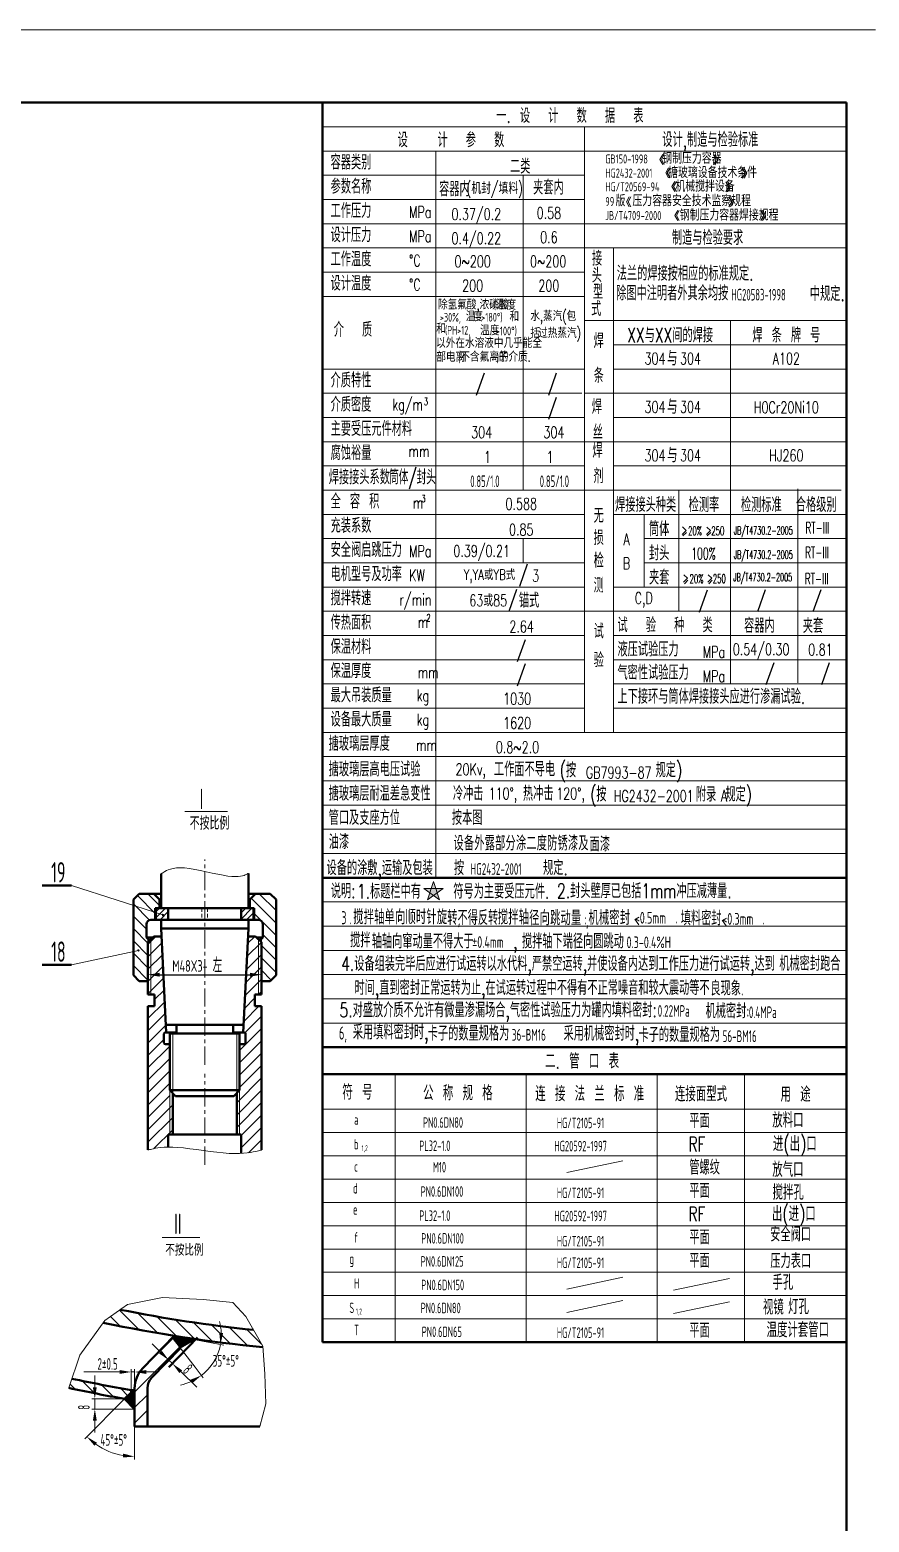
# Model space of a CAD drawing. Extents: x 2514 to 4956, y -860 to 401.
# Drawn here: x 2817 to 3106, y -111 to 401 of the extents above; entities that cross this region are included whole.
import ezdxf
from ezdxf.enums import TextEntityAlignment as Align

# ---------------------------------------------------------------- set-up
doc = ezdxf.new("R2010")
doc.units = 0
doc.header["$LTSCALE"] = 5
doc.header["$MEASUREMENT"] = 0
doc.linetypes.add('CENTER', pattern=[2, 1.25, -0.25, 0.25, -0.25])
doc.linetypes.add('HIDDEN', pattern=[0.375, 0.25, -0.125])
doc.layers.get('0').update_dxf_attribs({"linetype": 'CONTINUOUS', "lineweight": 18})
doc.layers.get('DEFPOINTS').update_dxf_attribs({"linetype": 'CONTINUOUS', "lineweight": 18})
for name, color, linetype, lineweight in [('1', 1, 'CONTINUOUS', 40), ('2', 7, 'CENTER', 18), ('3', 5, 'HIDDEN', 18), ('5', 7, 'CONTINUOUS', 18), ('8', 7, 'CONTINUOUS', 18)]:
    doc.layers.add(name, color=color, linetype=linetype, lineweight=lineweight)
doc.styles.add('HZ', font='txt', dxfattribs={"width": 0.5, "bigfont": 'hztxt'})
doc.styles.get("Standard").update_dxf_attribs({"font": 'isocp.shx', "width": 0.707, "bigfont": 'hztxt.shx'})
doc.dimstyles.get("Standard").update_dxf_attribs({"dimtxt": 4, "dimasz": 4, "dimexe": 0.3, "dimexo": 0.0625, "dimgap": 0.1, "dimtad": 1, "dimdec": 4, "dimzin": 0, "dimdsep": 46, "dimtxsty": 'Standard', "dimcen": 0.09, "dimadec": 0, "dimazin": 0, "dimtfac": 1, "dimtdec": 4, "dimtmove": 0, "dimatfit": 3, "dimfxl": 1, "dimtolj": 1, "dimtzin": 0, "dimarcsym": 0})
pattern_1 = [(45, (2627.7228, -573.2534), (-0.26516504, 0.26516504), []), (135, (2627.7228, -573.2534), (-0.26516504, -0.26516504), [])]

# ---------------------------------------------------------------- blocks, each defined once
blk = doc.blocks.new('*D26')
for p, q in [((-329.755837, 66.472561), (-329.521179, 66.618863)), ((-329.521179, 66.618863), (-329.208917, 66.813549)), ((-329.208917, 66.813549), (-328.807072, 67.058259)), ((-328.807072, 67.058259), (-328.300086, 67.333552)), ((-328.300086, 67.333552), (-327.671508, 67.614718)), ((-327.671508, 67.614718), (-326.904887, 67.877043)), ((-326.904887, 67.877043), (-325.983771, 68.095817)), ((-325.983771, 68.095817), (-324.891711, 68.246328)), ((-324.891711, 68.246328), (-323.612254, 68.303864)), ((-323.612254, 68.303864), (-322.128949, 68.243712)), ((-322.128949, 68.243712), (-320.437634, 68.050785)), ((-320.437634, 68.050785), (-318.583297, 67.748478)), ((-318.583297, 67.748478), (-316.623215, 67.369811)), ((-316.623215, 67.369811), (-314.614665, 66.947803)), ((-314.614665, 66.947803), (-312.614923, 66.515473)), ((-330.154941, 66.223732), (-330.153093, 66.224884)), ((-330.153093, 66.224884), (-330.140159, 66.232948)), ((-330.140159, 66.232948), (-330.105053, 66.254836)), ((-330.105053, 66.254836), (-330.036688, 66.297459)), ((-330.036688, 66.297459), (-329.923978, 66.36773)), ((-329.923978, 66.36773), (-329.755837, 66.472561)), ((-312.614923, 66.515473), (-310.681268, 66.105841)), ((-310.681268, 66.105841), (-308.870975, 65.751925)), ((-308.870975, 65.751925), (-307.241322, 65.486745)), ((-307.241322, 65.486745), (-305.836563, 65.334558)), ((-305.836563, 65.334558), (-304.648865, 65.284575)), ((-304.648865, 65.284575), (-303.657372, 65.317245)), ((-303.657372, 65.317245), (-302.841228, 65.413017)), ((-302.841228, 65.413017), (-302.179579, 65.552342)), ((-302.179579, 65.552342), (-301.651569, 65.715667)), ((-301.651569, 65.715667), (-301.236342, 65.883442)), ((-301.236342, 65.883442), (-300.913042, 66.036116)), ((-300.913042, 66.036116), (-300.662809, 66.158119)), ((-300.662809, 66.158119), (-300.474765, 66.249801)), ((-300.474765, 66.249801), (-300.340024, 66.315495)), ((-300.340024, 66.315495), (-300.249703, 66.359532)), ((-300.249703, 66.359532), (-300.194919, 66.386242)), ((-300.194919, 66.386242), (-300.154941, 66.405734)), ((-300.166786, 66.399959), (-300.156421, 66.405012))]:
    blk.add_line(p, q)
blk = doc.blocks.new('*D25')
for p, q in [((-334.654941, -28.580066), (-334.652384, -28.579459)), ((-334.652384, -28.579459), (-334.634489, -28.575209)), ((-334.634489, -28.575209), (-334.585915, -28.563673)), ((-334.585915, -28.563673), (-334.491323, -28.541208)), ((-334.491323, -28.541208), (-334.335376, -28.504171)), ((-334.335376, -28.504171), (-334.102732, -28.44892)), ((-334.102732, -28.44892), (-333.778054, -28.371811)), ((-333.778054, -28.371811), (-333.346002, -28.269201)), ((-333.346002, -28.269201), (-332.791641, -28.140591)), ((-332.791641, -28.140591), (-332.101652, -27.998056)), ((-332.101652, -27.998056), (-331.263119, -27.856816)), ((-331.263119, -27.856816), (-330.263127, -27.73209)), ((-330.263127, -27.73209), (-329.08876, -27.639096)), ((-329.08876, -27.639096), (-327.727103, -27.593055)), ((-327.727103, -27.593055), (-326.165241, -27.609184)), ((-326.165241, -27.609184), (-324.390258, -27.702703)), ((-324.390258, -27.702703), (-322.400493, -27.882329)), ((-322.400493, -27.882329), (-320.239301, -28.130764)), ((-320.239301, -28.130764), (-317.961291, -28.424209)), ((-317.961291, -28.424209), (-315.621072, -28.738865)), ((-315.621072, -28.738865), (-313.273252, -29.050931)), ((-313.273252, -29.050931), (-310.972442, -29.336609)), ((-310.972442, -29.336609), (-308.77325, -29.572098)), ((-308.77325, -29.572098), (-306.730286, -29.7336)), ((-306.730286, -29.7336), (-304.887536, -29.804033)), ((-304.887536, -29.804033), (-303.246508, -29.793193)), ((-303.246508, -29.793193), (-301.798085, -29.717592)), ((-301.798085, -29.717592), (-300.533152, -29.593745)), ((-300.533152, -29.593745), (-299.442593, -29.438166)), ((-299.442593, -29.438166), (-298.517294, -29.267367)), ((-298.517294, -29.267367), (-297.748139, -29.097862)), ((-297.748139, -29.097862), (-297.126011, -28.946166)), ((-297.126011, -28.946166), (-296.640443, -28.825325)), ((-296.640443, -28.825325), (-296.275549, -28.734515)), ((-296.275549, -28.734515), (-296.014089, -28.669446)), ((-296.014089, -28.669446), (-295.838825, -28.625829)), ((-295.838825, -28.625829), (-295.732517, -28.599372)), ((-295.732517, -28.599372), (-295.654941, -28.580066)), ((-295.677926, -28.585787), (-295.657814, -28.580781))]:
    blk.add_line(p, q)
blk = doc.blocks.new('*D28')
at = {"layer": '5'}
for p, q in [((-290.654941, 49.350218), (-299.186047, 57.881324)), ((-290.654941, 53.592859), (-296.474513, 59.412431)), ((-290.654941, 45.107577), (-298.154941, 52.607577)), ((-290.654941, 36.622296), (-295.654941, 41.622296)), ((-290.654941, 40.864937), (-295.154941, 45.364937)), ((-290.654941, 32.379655), (-295.654941, 37.379655)), ((-292.292649, 29.774723), (-295.654941, 33.137015))]:
    blk.add_line(p, q, dxfattribs=at)
blk = doc.blocks.new('*D27')
at = {"layer": '5'}
for p, q in [((-332.154941, 52.666452), (-338.27793, 58.789441)), ((-330.654941, 55.409093), (-334.658279, 59.412431)), ((-334.081601, 50.350471), (-339.654941, 55.923811)), ((-335.154941, 47.181171), (-339.654941, 51.681171)), ((-334.654941, 42.43853), (-339.654941, 47.43853)), ((-334.654941, 38.195889), (-339.654941, 43.195889)), ((-334.654941, 33.953248), (-339.654941, 38.953248)), ((-334.654941, 29.710608), (-339.654941, 34.710608))]:
    blk.add_line(p, q, dxfattribs=at)
blk = doc.blocks.new('*D84')
at = {"color": 0, "lineweight": -2, "transparency": 16777216}
for p, q in [((2857.89, 78.67), (2857.89, 75.74)), ((2896.89, 79.48), (2896.89, 75.74)), ((2861.89, 76.74), (2892.89, 76.74))]:
    blk.add_line(p, q, dxfattribs=at)
at = {"color": 0, "transparency": 16777216}
for points in [[(2861.89, 77.41), (2861.89, 76.07), (2857.89, 76.74)], [(2892.89, 77.41), (2892.89, 76.07), (2896.89, 76.74)]]:
    blk.add_solid(points, dxfattribs=at)
at = {"layer": 'DEFPOINTS', "color": 0, "transparency": 16777216}
for p in [(2857.89, 78.67), (2896.89, 79.48), (2896.89, 76.74)]:
    blk.add_point(p, dxfattribs=at)
at = {"color": 0, "transparency": 16777216, "insert": (2872.33, 79.74), "char_height": 4, "attachment_point": 5}
blk.add_mtext('\\A1;M48X3-', dxfattribs=at)
blk = doc.blocks.new('*D29')
at = {"layer": '5'}
for p, q in [((-331.904941, 51.121913), (-328.614423, 54.412431)), ((-331.904941, 53.243233), (-330.735743, 54.412431)), ((-330.493102, 50.412431), (-327.654941, 53.250593)), ((-328.371782, 50.412431), (-327.654941, 51.129272))]:
    blk.add_line(p, q, dxfattribs=at)
blk = doc.blocks.new('*D30')
at = {"layer": '5'}
for p, q in [((-302.654941, 50.673428), (-298.915938, 54.412431)), ((-302.654941, 52.794748), (-301.037258, 54.412431)), ((-300.794618, 50.412431), (-298.404941, 52.802108)), ((-298.673297, 50.412431), (-298.404941, 50.680787))]:
    blk.add_line(p, q, dxfattribs=at)

msp = doc.modelspace()

# ---------------------------------------------------------------- hatches: boundary and pattern name
at = {"linetype": 'Continuous'}
h = msp.add_hatch(color=256, dxfattribs=at)
h.paths.add_polyline_path([(2956.80482, 106.35416), (2955.23322, 106.35416), (2954.74757, 104.85948), (2956.01902, 103.93572), (2957.29047, 104.85948)])
h.paths.add_polyline_path([(2955.23322, 106.35416), (2952.69032, 106.35416), (2954.74757, 104.85948)])
h.paths.add_polyline_path([(2956.01902, 108.7726), (2955.23322, 106.35416), (2956.80482, 106.35416)])
h.paths.add_polyline_path([(2959.34771, 106.35416), (2956.80482, 106.35416), (2957.29047, 104.85948)])
h.paths.add_polyline_path([(2954.74757, 104.85948), (2953.96177, 102.44104), (2956.01902, 103.93572)])
h.paths.add_polyline_path([(2957.29047, 104.85948), (2956.01902, 103.93572), (2958.07626, 102.44104)])
h = msp.add_hatch()
h.set_pattern_fill('ANSI31', color=0, scale=30, angle=90, style=0)
h.set_pattern_definition([(135, (2625.6037, -579.6006), (-2.65165, -2.65165), [])])
h.paths.add_polyline_path([(2848.35338, -38.27102), (2843.06515, -41.9439), (2842.49419, -42.74196, 0.027457696), (2897.33905, -51.13761), (2897.31495, -50.80075), (2894.15418, -45.23185, -0.023175813)])
h.paths.add_polyline_path([(2849.87468, -68.896), (2852.11672, -66.65396), (2852.11672, -65.90656, -0.009321612), (2831.78304, -61.96121), (2830.7026, -65.13887, 0.00873977)])
h = msp.add_hatch()
h.set_pattern_fill('ANSI31', color=0, scale=30, style=0)
h.set_pattern_definition([(45, (2627.7228, -573.2534), (-2.65165, 2.65165), [])])
h.paths.add_polyline_path([(2869.03039, -51.44715), (2866.25851, -47.83868), (2856.10875, -58.36702, 0.194159023), (2853.30807, -65.30747), (2853.30807, -78.35271), (2857.75251, -78.35271), (2857.75251, -65.16333, -0.194159023), (2859.15285, -61.69311)])
h = msp.add_hatch()
h.set_pattern_fill('ANSI37', color=0, scale=3, style=0)
h.set_pattern_definition(pattern_1)
h.paths.add_polyline_path([(2874.07259, -48.58482), (2866.84424, -47.23111), (2866.25851, -47.83868), (2869.03039, -51.44715)])
h = msp.add_hatch()
h.set_pattern_fill('ANSI37', color=0, scale=3, style=0)
h.set_pattern_definition(pattern_1)
h.paths.add_polyline_path([(2849.87468, -68.896), (2853.30807, -72.38991), (2853.30807, -65.90656), (2852.11672, -65.90656), (2852.11672, -66.65396)])

# ---------------------------------------------------------------- linework, layer by layer
for p, q in [((2513.86235, 401.15183), (3107.86235, 401.15183)), ((2917.86235, 376.15183), (3097.86235, 376.15183)), ((3097.86235, 367.83583), (2917.86235, 367.83583)), ((3007.86235, 367.83583), (3007.86235, 159.93583)), ((3097.86235, 359.51983), (2917.86235, 359.51983)), ((2956.76668, 359.51983), (2956.76668, 110.03983)), ((3034.74747, 358.32436), (3033.75998, 356.61398)), ((3034.74747, 354.90361), (3033.75998, 356.61398)), ((3035.28803, 358.32436), (3034.30055, 356.61398)), ((3035.28803, 354.90361), (3034.30055, 356.61398)), ((3036.76542, 353.75337), (3035.77794, 352.043)), ((3037.30598, 353.75337), (3036.3185, 352.043)), ((3052.12885, 358.24427), (3053.11633, 356.53389)), ((3052.12885, 354.82352), (3053.11633, 356.53389)), ((3052.66941, 358.24427), (3053.65689, 356.53389)), ((3052.66941, 354.82352), (3053.65689, 356.53389)), ((3062.08408, 353.67328), (3063.07157, 351.96291)), ((3062.62464, 353.67328), (3063.61213, 351.96291)), ((3007.86235, 351.20383), (2917.86235, 351.20383)), ((2986.83452, 351.20383), (2986.83452, 243.09583)), ((3036.76542, 350.33262), (3035.77794, 352.043)), ((3037.30598, 350.33262), (3036.3185, 352.043)), ((3038.87552, 349.06423), (3037.88803, 347.35386)), ((3039.41608, 349.06423), (3038.42859, 347.35386)), ((3056.42519, 348.98415), (3057.41268, 347.27377)), ((3056.96575, 348.98415), (3057.95324, 347.27377)), ((3062.08408, 350.25254), (3063.07157, 351.96291)), ((3062.62464, 350.25254), (3063.61213, 351.96291)), ((3023.25747, 343.82271), (3022.26999, 342.11234)), ((3023.79803, 343.82271), (3022.81055, 342.11234)), ((3038.87552, 345.64349), (3037.88803, 347.35386)), ((3039.41608, 345.64349), (3038.42859, 347.35386)), ((3056.42519, 345.5634), (3057.41268, 347.27377)), ((3056.96575, 345.5634), (3057.95324, 347.27377)), ((3057.45513, 343.82271), (3058.44262, 342.11234)), ((3057.99569, 343.82271), (3058.98318, 342.11234)), ((3007.86235, 342.88783), (2917.86235, 342.88783)), ((3023.25747, 340.40197), (3022.26999, 342.11234)), ((3023.79803, 340.40197), (3022.81055, 342.11234)), ((3039.88483, 339.10629), (3038.89734, 337.39592)), ((3040.42539, 339.10629), (3039.43791, 337.39592)), ((3057.45513, 340.40197), (3058.44262, 342.11234)), ((3057.99569, 340.40197), (3058.98318, 342.11234)), ((3068.49163, 339.10629), (3069.47912, 337.39592)), ((3069.03219, 339.10629), (3070.01968, 337.39592)), ((3097.86235, 334.57183), (2917.86235, 334.57183)), ((3039.88483, 335.68554), (3038.89734, 337.39592)), ((3040.42539, 335.68554), (3039.43791, 337.39592)), ((3068.49163, 335.68554), (3069.47912, 337.39592)), ((3069.03219, 335.68554), (3070.01968, 337.39592)), ((3097.86235, 326.25583), (2917.86235, 326.25583)), ((3017.86235, 326.25583), (3017.86235, 159.93583)), ((3007.86235, 317.93983), (2917.86235, 317.93983)), ((3007.86235, 309.62383), (2917.86235, 309.62383)), ((3097.86235, 301.30783), (3007.86235, 301.30783)), ((3058.04635, 301.26694), (3058.04635, 176.56783)), ((3097.86235, 292.99183), (3017.86235, 292.99183)), ((3007.86235, 284.67583), (2917.86235, 284.67583)), ((3097.86235, 284.67583), (3017.86235, 284.67583)), ((3006.96235, 276.35983), (2917.86235, 276.35983)), ((3097.86235, 276.35983), (3007.86235, 276.35983)), ((3007.86235, 268.04383), (2917.86235, 268.04383)), ((3097.86235, 268.04383), (3017.86235, 268.04383)), ((3006.96235, 259.72783), (2917.86235, 259.72783)), ((3097.86235, 259.72783), (3006.96235, 259.72783)), ((3007.86235, 251.41183), (2917.86235, 251.41183)), ((3097.86235, 251.41183), (3017.86235, 251.41183)), ((3006.96235, 243.09583), (2917.86235, 243.09583)), ((3096.06235, 243.09583), (3006.96235, 243.09583)), ((3040.22635, 243.09583), (3040.22635, 201.51583)), ((3081.17522, 243.51416), (3081.17522, 176.98616)), ((3007.86235, 234.77983), (2917.86235, 234.77983)), ((3097.86235, 234.77983), (3017.86235, 234.77983)), ((3028.34635, 234.77983), (3028.34635, 209.83183)), ((3007.86235, 226.46383), (2917.86235, 226.46383)), ((2986.83452, 226.46383), (2986.83452, 218.14783)), ((3096.06235, 226.46383), (3028.34635, 226.46383)), ((3097.86235, 226.46383), (3028.34635, 226.46383)), ((3042.77021, 229.27757), (3041.3869, 227.89475)), ((3041.48573, 230.46287), (3042.77021, 229.27757)), ((3042.86904, 228.58616), (3041.68333, 227.40088)), ((3051.13085, 229.26178), (3049.74754, 227.87895)), ((3049.84636, 230.44707), (3051.13085, 229.26178)), ((3051.22967, 228.57036), (3050.04397, 227.38508)), ((3007.86235, 218.14783), (2917.86235, 218.14783)), ((3096.06235, 218.14783), (3028.34635, 218.14783)), ((3097.86235, 218.14783), (3028.34635, 218.14783)), ((3043.28875, 212.86567), (3041.90544, 211.48284)), ((3042.00426, 214.05096), (3043.28875, 212.86567)), ((3043.38757, 212.17425), (3042.20187, 210.98897)), ((3051.64938, 212.84987), (3050.26607, 211.46705)), ((3050.3649, 214.03517), (3051.64938, 212.84987)), ((3051.74821, 212.15846), (3050.5625, 210.97317)), ((3007.86235, 209.83183), (2917.86235, 209.83183)), ((3097.86235, 209.83183), (3017.86235, 209.83183)), ((3097.86235, 201.51583), (2917.86235, 201.51583)), ((3007.86235, 193.19983), (2917.86235, 193.19983)), ((3096.06235, 193.19983), (3017.86235, 193.19983)), ((3097.86235, 193.19983), (3017.86235, 193.19983)), ((3007.86235, 184.88383), (2917.86235, 184.88383)), ((3096.06235, 184.88383), (3017.86235, 184.88383)), ((3097.86235, 184.88383), (3017.86235, 184.88383)), ((3097.86235, 184.88383), (3017.86235, 184.88383)), ((3007.86235, 176.56783), (2917.86235, 176.56783)), ((3007.86235, 168.25183), (2917.86235, 168.25183)), ((3097.86235, 168.25183), (3017.86235, 168.25183)), ((3097.86235, 159.93583), (2917.86235, 159.93583)), ((3097.86235, 151.61983), (2917.86235, 151.61983)), ((3097.86235, 143.30383), (2917.86235, 143.30383)), ((3097.86235, 134.98783), (2917.86235, 134.98783)), ((3097.86235, 126.67183), (2917.86235, 126.67183)), ((3097.86235, 118.35583), (2917.86235, 118.35583)), ((2956.01902, 108.7726), (2953.96177, 102.44104)), ((2958.07626, 102.44104), (2956.01902, 108.7726)), ((2952.69032, 106.35416), (2959.34771, 106.35416)), ((2952.69032, 106.35416), (2958.07626, 102.44104)), ((2959.34771, 106.35416), (2953.96177, 102.44104)), ((3097.86235, 101.72383), (2917.86235, 101.72383)), ((3097.86235, 93.40783), (2917.86235, 93.40783)), ((2857.88694, 74.55504), (2857.88694, 89.05504)), ((2858.88694, 88.89818), (2858.88694, 69.89818)), ((2895.88694, 88.89818), (2895.88694, 69.89818)), ((2896.88694, 74.55504), (2896.88694, 89.05504)), ((3097.86235, 85.09183), (2917.86235, 85.09183)), ((3097.86235, 76.77583), (2917.86235, 76.77583)), ((3097.86235, 68.45983), (2917.86235, 68.45983)), ((2866.38694, 36.05504), (2866.38694, 56.55504)), ((2888.38694, 36.05504), (2888.38694, 56.55504)), ((3097.86235, 60.14383), (2917.86235, 60.14383)), ((3097.86235, 51.82783), (2917.86235, 51.82783)), ((2942.86235, 42.56383), (2942.86235, -49.43617)), ((2987.86235, 42.56383), (2987.86235, -49.43617)), ((3032.86235, 42.56383), (3032.86235, -49.43617)), ((3062.86235, 42.56383), (3062.86235, -49.43617)), ((2865.38694, 37.05504), (2865.38694, 21.89818)), ((2889.38694, 37.05504), (2889.38694, 21.89818)), ((2917.86235, 30.56383), (3097.86235, 30.56383)), ((2917.86235, 22.56383), (3097.86235, 22.56383)), ((2917.86235, 22.56383), (3037.86235, 22.56383)), ((2917.86235, 14.56383), (3097.86235, 14.56383)), ((2917.86235, 6.56383), (3097.86235, 6.56383)), ((2917.86235, 6.56383), (3037.86235, 6.56383)), ((2917.86235, -1.43617), (3097.86235, -1.43617)), ((2917.86235, -9.43617), (3097.86235, -9.43617)), ((2917.86235, -17.43617), (3097.86235, -17.43617)), ((2917.86235, -25.43617), (3097.86235, -25.43617)), ((2917.86235, -33.43617), (3097.86235, -33.43617)), ((2917.86235, -41.43617), (3097.86235, -41.43617))]:
    msp.add_line(p, q)
for p, q in [((3017.86235, 176.56783), (3097.86235, 176.56783)), ((3025.10103, 95.79932), (3026.5357, 93.85854)), ((3055.14639, 95.43485), (3056.58105, 93.49406)), ((3001.80345, 8.77831), (3021.07173, 12.88139)), ((3001.80345, -31.22169), (3021.07173, -27.11861)), ((3038.43067, -31.61954), (3057.69895, -27.51646)), ((3001.80345, -39.22169), (3021.07173, -35.11861)), ((3038.43067, -39.61954), (3057.69895, -35.51646))]:
    msp.add_line(p, q, dxfattribs=at)
at = {"color": 0, "linetype": 'ByBlock'}
for p, q in [((2862.16111, -52.80933), (2859.28138, -50.03315)), ((2868.85953, -51.62438), (2864.34679, -56.30544)), ((2865.04083, -55.58551), (2866.26747, -56.76804)), ((2870.08617, -52.80691), (2865.57343, -57.48797)), ((2848.11672, -59.66252), (2835.81672, -59.66252)), ((2839.63167, -64.896), (2839.63167, -60.896)), ((2852.11672, -65.90656), (2852.11672, -58.66252)), ((2853.29215, -59.66252), (2852.11672, -59.66252)), ((2853.29215, -65.90656), (2853.29215, -58.66252)), ((2857.29215, -59.66252), (2861.29215, -59.66252)), ((2869.1472, -59.54422), (2874.67628, -64.87448)), ((2874.0524, -57.98489), (2876.86055, -61.6406)), ((2849.87468, -68.896), (2836.16846, -82.60222)), ((2849.87468, -68.896), (2838.63167, -68.896)), ((2839.63167, -68.896), (2839.63167, -72.38991)), ((2853.30807, -72.38991), (2838.63167, -72.38991)), ((2839.63167, -76.38991), (2839.63167, -80.38991)), ((2853.30807, -78.35271), (2853.30807, -89.70167))]:
    msp.add_line(p, q, dxfattribs=at)
at = {"color": 0}
for p, q in [((2866.25851, -47.83868), (2874.0524, -57.98489)), ((2866.84424, -47.23111), (2883.90766, -50.42671)), ((2869.03039, -51.44715), (2874.43356, -48.3799))]:
    msp.add_line(p, q, dxfattribs=at)
msp.add_lwpolyline([(2830.7026, -65.13887), (2834.53531, -53.86658), (2843.06515, -41.9439), (2850.91261, -36.49353), (2862.85439, -34.10899), (2876.84333, -34.79029), (2887.07914, -35.81224), (2891.51465, -40.58131), (2897.31495, -50.80075), (2897.99733, -60.33889), (2898.33852, -70.55833), (2896.29136, -78.35271)], dxfattribs=at)
at = {"color": 0, "linetype": 'ByBlock'}
for centre, radius, start, end in [((2865.61496, -47.00089), 17.46035, 2.5474251, 15.7022194), ((2865.61496, -47.00089), 17.46035, 307.5299166, 349.3926309), ((2865.61496, -47.00089), 17.46035, 281.2203281, 294.3751223), ((2853.30807, -65.46261), 23.23906, 234.8741922, 260.1258078)]:
    msp.add_arc(centre, radius, start, end, dxfattribs=at)
for points in [[(2883.72307, -46.27169), (2882.39303, -46.17799), (2882.77694, -50.21495)], [(2862.6238, -52.32938), (2861.69841, -53.28929), (2865.04083, -55.58551)], [(2848.11672, -58.99586), (2848.11672, -60.32919), (2852.11672, -59.66252)], [(2857.29215, -58.99586), (2857.29215, -60.32919), (2853.29215, -59.66252)], [(2869.6099, -59.06426), (2868.68451, -60.02417), (2866.26747, -56.76804)], [(2872.47812, -62.33314), (2873.16389, -63.4766), (2876.25138, -60.84756)], [(2838.965, -64.896), (2840.29834, -64.896), (2839.63167, -68.896)], [(2838.965, -76.38991), (2840.29834, -76.38991), (2839.63167, -72.38991)], [(2839.50784, -84.97985), (2840.36601, -83.9594), (2836.87557, -81.89511)], [(2849.38028, -87.69323), (2849.26554, -89.02162), (2853.30807, -88.70167)]]:
    msp.add_solid(points, dxfattribs=at)
at = {"layer": '1'}
for p, q in [((2523.86235, 376.15183), (3097.86235, 376.15183)), ((2917.86235, 376.15183), (2917.86235, -49.43617)), ((3097.86235, 376.15183), (3097.86235, -429.84817)), ((2862.38694, 111.36634), (2862.38694, 99.55504)), ((2892.38694, 111.54834), (2892.38694, 99.55504)), ((3097.86235, 110.03983), (2917.86235, 110.03983)), ((2821.56528, 107.40792), (2831.56528, 107.40792)), ((2854.88694, 104.55504), (2852.88694, 102.55504)), ((2852.88694, 102.55504), (2852.88694, 76.55504)), ((2862.38694, 104.55504), (2854.88694, 104.55504)), ((2861.88694, 102.55504), (2859.88694, 104.55504)), ((2861.88694, 102.55504), (2862.38694, 102.55504)), ((2861.88694, 102.55504), (2861.88694, 99.55504)), ((2899.88694, 104.55504), (2892.38694, 104.55504)), ((2892.38694, 102.55504), (2892.88694, 102.55504)), ((2892.88694, 102.55504), (2894.88694, 104.55504)), ((2892.88694, 102.55504), (2892.88694, 99.55504)), ((2901.88694, 102.55504), (2899.88694, 104.55504)), ((2901.88694, 76.55504), (2901.88694, 102.55504)), ((2894.38694, 99.55504), (2860.38694, 99.55504)), ((2860.38694, 99.55504), (2860.38694, 95.55504)), ((2860.63694, 95.55504), (2860.63694, 99.55504)), ((2860.63694, 99.55504), (2876.38694, 99.55504)), ((2864.88694, 95.55504), (2864.88694, 99.55504)), ((2894.13694, 99.55504), (2873.68274, 99.55504)), ((2889.88694, 95.55504), (2889.88694, 99.55504)), ((2894.13694, 95.55504), (2894.13694, 99.55504)), ((2894.38694, 95.55504), (2894.38694, 99.55504)), ((2857.38694, 94.05504), (2857.38694, 89.55504)), ((2895.88694, 95.55504), (2858.88694, 95.55504)), ((2876.38694, 95.55504), (2860.63694, 95.55504)), ((2862.38694, 92.55504), (2862.38694, 95.55504)), ((2862.38694, 92.55504), (2864.16828, 56.89818)), ((2862.38694, 92.55504), (2892.38694, 92.55504)), ((2878.38694, 95.55504), (2894.13694, 95.55504)), ((2892.38694, 92.55504), (2890.60559, 56.89818)), ((2892.38694, 92.55504), (2892.38694, 95.55504)), ((2897.38694, 89.55504), (2897.38694, 94.05504)), ((2857.38694, 89.55504), (2858.46536, 88.47661)), ((2857.38694, 89.55504), (2859.54379, 89.55504)), ((2859.88694, 89.89818), (2857.88694, 87.89818)), ((2857.88694, 87.89818), (2857.88694, 69.89818)), ((2859.88694, 89.89818), (2862.63694, 89.89818)), ((2892.13694, 89.89818), (2894.88694, 89.89818)), ((2896.88694, 87.89818), (2894.88694, 89.89818)), ((2897.38694, 89.55504), (2895.23008, 89.55504)), ((2897.38694, 89.55504), (2896.30851, 88.47661)), ((2896.88694, 87.89818), (2896.88694, 69.89818)), ((2821.56528, 80.14955), (2831.56528, 80.14955)), ((2852.88694, 76.55504), (2854.88694, 74.55504)), ((2854.88694, 74.55504), (2857.88694, 74.55504)), ((2896.88694, 74.55504), (2899.88694, 74.55504)), ((2899.88694, 74.55504), (2901.88694, 76.55504)), ((2857.88694, 69.89818), (2860.13694, 69.89818)), ((2860.13694, 69.89818), (2860.13694, 65.89818)), ((2894.63694, 69.89818), (2894.63694, 65.89818)), ((2894.63694, 69.89818), (2896.88694, 69.89818)), ((2857.88694, 65.89818), (2857.88694, 16.56254)), ((2857.88694, 65.89818), (2860.13694, 65.89818)), ((2894.63694, 65.89818), (2896.88694, 65.89818)), ((2896.88694, 65.89818), (2896.88694, 16.56254)), ((2863.38694, 56.39818), (2863.38694, 53.39818)), ((2863.88694, 56.89818), (2867.63694, 56.89818)), ((2890.73832, 59.55504), (2864.03555, 59.55504)), ((2865.38694, 37.05504), (2865.38694, 56.55504)), ((2889.38694, 56.55504), (2865.38694, 56.55504)), ((2867.63694, 57.05504), (2867.63694, 59.05504)), ((2887.13694, 57.05504), (2887.13694, 59.05504)), ((2890.88694, 56.89818), (2887.13694, 56.89818)), ((2889.38694, 37.05504), (2889.38694, 56.55504)), ((2891.38694, 56.39818), (2891.38694, 53.39818)), ((2865.38694, 52.89818), (2863.88694, 52.89818)), ((2889.38694, 52.89818), (2890.88694, 52.89818)), ((3097.86235, 51.82783), (2917.86235, 51.82783)), ((2917.86235, 42.56383), (3097.86235, 42.56383)), ((2865.38694, 37.05504), (2889.38694, 37.05504)), ((2865.38694, 37.05504), (2867.38694, 35.05504)), ((2866.38694, 36.05504), (2866.38694, 21.89818)), ((2889.38694, 37.05504), (2887.38694, 35.05504)), ((2888.38694, 36.05504), (2888.38694, 21.89818)), ((2867.38694, 35.05504), (2887.38694, 35.05504)), ((2889.88694, 21.89818), (2864.88694, 21.89818)), ((2864.88694, 21.89818), (2864.88694, 17.5488)), ((2889.88694, 21.89818), (2889.88694, 15.38029)), ((2917.86235, -49.43617), (3097.86235, -49.43617)), ((2853.30807, -65.30747), (2853.30807, -78.35271)), ((2857.75251, -78.35271), (2857.75251, -65.16333)), ((2853.30807, -78.35271), (2896.29136, -78.35271))]:
    msp.add_line(p, q, dxfattribs=at)
at = {"layer": '1', "color": 1}
for p, q in [((2856.10875, -58.36702), (2866.84424, -47.23111)), ((2865.03146, -58.05016), (2874.90899, -47.8042)), ((2859.15285, -61.69311), (2869.03039, -51.44715))]:
    msp.add_line(p, q, dxfattribs=at)
at = {"layer": '1', "color": 0}
for p, q in [((2852.11672, -65.90656), (2852.11672, -66.65396)), ((2852.11672, -65.90656), (2853.30807, -65.90656)), ((2852.11672, -66.65396), (2849.87468, -68.896)), ((2849.87468, -68.896), (2853.30807, -72.38991))]:
    msp.add_line(p, q, dxfattribs=at)
at = {"layer": '1'}
for centre, radius, start, end in [((2858.88694, 94.05504), 1.5, 90, 180), ((2895.88694, 94.05504), 1.5, 0, 90), ((2863.88694, 56.39818), 0.5, 90, 180), ((2867.13694, 59.05504), 0.5, 0, 90), ((2867.13694, 57.05504), 0.5, 270, 0), ((2887.63694, 59.05504), 0.5, 90, 180), ((2887.63694, 57.05504), 0.5, 180, 270), ((2890.88694, 56.39818), 0.5, 0, 90), ((2863.88694, 53.39818), 0.5, 180, 270), ((2890.88694, 53.39818), 0.5, 270, 0), ((2946.30068, 452.04146), 500, 258.7030113, 264.0135658), ((2946.30068, 452.04146), 505.55556, 258.1510942, 264.4423539), ((2947.75251, 481.35551), 558.88889, 257.9108593, 259.9138162), ((2947.75251, 481.35551), 555.55556, 257.9511813, 260.0874754)]:
    msp.add_arc(centre, radius, start, end, dxfattribs=at)
at = {"layer": '1', "color": 1}
for centre, radius in [((2863.30807, -65.30747), 10), ((2862.75251, -65.16333), 5)]:
    msp.add_arc(centre, radius, 136.0488707, 180, dxfattribs=at)
at = {"layer": '2'}
for p, q in [((2877.38694, 45.79475), (2877.38694, 116.32708)), ((2877.38694, 11.49396), (2877.38694, 42.7579))]:
    msp.add_line(p, q, dxfattribs=at)
at = {"layer": '3'}
for p, q in [((2876.38694, 99.55504), (2876.38694, 95.55504)), ((2878.38694, 99.55504), (2878.38694, 95.55504))]:
    msp.add_line(p, q, dxfattribs=at)
at = {"layer": '5'}
for p, q in [((2870.51097, 132.80785), (2885.23954, 132.80785)), ((2831.56528, 107.40792), (2863.03103, 97.25852)), ((2860.63456, 89.89818), (2857.88694, 87.15056)), ((2862.63184, 87.65282), (2857.88694, 82.90792)), ((2891.90903, 82.98889), (2896.88694, 87.96679)), ((2892.13213, 87.45462), (2894.57569, 89.89818)), ((2831.56528, 80.14955), (2854.62153, 85.07925)), ((2862.83371, 83.61205), (2857.88694, 78.66527)), ((2891.68593, 78.52315), (2896.88694, 83.72415)), ((2863.03558, 79.57128), (2857.88694, 74.42263)), ((2891.46283, 74.05741), (2896.88694, 79.48151)), ((2863.23745, 75.5305), (2857.88694, 70.17999)), ((2891.23973, 69.59167), (2896.88694, 75.23887)), ((2857.88694, 61.69471), (2863.64118, 67.44896)), ((2860.13694, 68.18735), (2863.43931, 71.48973)), ((2891.01663, 65.12593), (2894.63694, 68.74623)), ((2895.78889, 69.89818), (2896.88694, 70.99623)), ((2895.78889, 69.89818), (2895.88694, 69.99623)), ((2857.88694, 57.45207), (2863.84305, 63.40819)), ((2890.79354, 60.66019), (2896.03153, 65.89818)), ((2891.17958, 56.80359), (2896.88694, 62.51095)), ((2857.88694, 53.20943), (2864.04492, 59.36742)), ((2889.38694, 50.76831), (2896.88694, 58.26831)), ((2857.88694, 48.96679), (2863.38694, 54.46679)), ((2857.88694, 44.72415), (2865.38694, 52.22415)), ((2889.38694, 46.52566), (2896.88694, 54.02566)), ((2857.88694, 40.48151), (2865.38694, 47.98151)), ((2889.38694, 42.28302), (2896.88694, 49.78302)), ((2857.88694, 36.23887), (2865.38694, 43.73887)), ((2888.38694, 32.79774), (2896.88694, 41.29774)), ((2889.38694, 38.04038), (2896.88694, 45.54038)), ((2857.88694, 31.99623), (2865.38694, 39.49623)), ((2888.38694, 28.5551), (2896.88694, 37.0551)), ((2857.88694, 27.75359), (2865.38694, 35.25359)), ((2857.88694, 23.51095), (2866.38694, 32.01095)), ((2888.38694, 24.31246), (2896.88694, 32.81246)), ((2857.88694, 19.26831), (2866.38694, 27.76831)), ((2889.88694, 21.56982), (2896.88694, 28.56982)), ((2859.89272, 17.03145), (2866.38694, 23.52566)), ((2889.88694, 17.32718), (2896.88694, 24.32718)), ((2864.64782, 17.5439), (2864.88694, 17.78302)), ((2892.40825, 15.60586), (2896.88694, 20.08454))]:
    msp.add_line(p, q, dxfattribs=at)
for centre in [(2863.03103, 97.25852), (2854.62153, 85.07925)]:
    msp.add_circle(centre, 0.25, dxfattribs=at)
at = {"layer": '8'}
msp.add_line((2862.82195, -13.48203), (2875.71188, -13.48203), dxfattribs=at)
at = {"layer": 'DEFPOINTS', "color": 0, "linetype": 'ByBlock'}
for p in [(2866.25851, -47.83868), (2866.84424, -47.23111), (2866.84424, -47.23111), (2866.84424, -47.23111), (2868.85953, -51.62438), (2870.08617, -52.80691), (2853.29215, -59.66252), (2866.26747, -56.76804), (2852.11672, -65.90656), (2853.29215, -65.90656), (2853.30807, -65.30747), (2849.87468, -68.896), (2849.87468, -68.896), (2852.11672, -66.65396), (2839.63167, -72.38991), (2853.30807, -72.38991), (2853.30807, -78.35271), (2847.29336, -87.90982)]:
    msp.add_point(p, dxfattribs=at)

# ---------------------------------------------------------------- block references
msp.add_blockref('*D30', (3192.54188, 45.1426))
at = {"layer": '5'}
for name in ['*D26', '*D27', '*D28', '*D29', '*D25']:
    msp.add_blockref(name, (3192.54188, 45.1426), dxfattribs=at)

# ---------------------------------------------------------------- texts
at = {"style": 'HZ'}
for s, height, width, p in [('一. 设  计  数  据  表', 5, 0.7, (3002.83981, 371.9359)), ('设   计  参  数', 5, 0.7, (2961.99001, 363.62239)), ('设计,制造与检验标准', 5, 0.7, (3051.09001, 362.98814)), ('二类', 5, 0.7, (2985.77605, 354.56238)), ('容器内', 5, 0.7, (2963.16269, 346.79772)), ('(机封/填料)', 4, 0.7, (2977.03377, 346.504)), ('夹套内', 5, 0.7, (2995.46289, 347.31923)), ('0.37/0.2', 4, 0.7, (2970.69117, 337.58171)), ('0.58', 4, 0.7, (2995.62664, 338.25199)), ('0.4/0.22', 4, 0.7, (2970.69117, 329.26571)), ('0.6', 4, 0.7, (2995.62664, 329.93599)), ('制造与检验要求', 5, 0.7, (3050.15039, 330.08382)), ('0~200', 4, 0.7, (2969.44429, 321.61999)), ('0~200', 4, 0.7, (2995.37762, 321.61999)), ('200', 4, 0.7, (2969.44429, 313.30399)), ('200', 4, 0.7, (2995.62664, 313.30399)), ('XX与XX间的焊接', 5, 0.7, (3037.27532, 296.60246)), ('焊 条 牌 号', 5, 0.7, (3077.2096, 296.60246)), ('304  304', 4, 0.7, (3038.19429, 288.28646)), ('与 ', 5, 0.7, (3039.60104, 288.58934)), ('A102', 4, 0.7, (3077.2096, 288.28646)), ('/', 5, 0.7, (2972.01126, 279.43755)), ('/', 5, 0.7, (2996.7961, 279.43755)), ('/', 5, 0.7, (2996.7961, 271.12155)), ('304  304', 4, 0.7, (3038.19429, 271.65446)), ('与 ', 5, 0.7, (3039.60104, 271.95734)), ('H0Cr20Ni10', 4, 0.7, (3077.2096, 271.65446)), ('304', 4, 0.7, (2972.52352, 262.96344)), ('304', 4, 0.7, (2997.35599, 262.96344)), ('1', 4, 0.7, (2974.54163, 254.48955)), ('1', 4, 0.7, (2996.0257, 254.48955)), ('304  304', 4, 0.7, (3038.19429, 255.02246)), ('与 ', 5, 0.7, (3039.60104, 255.32534)), ('HJ260', 4, 0.7, (3077.2096, 255.02246)), ('焊接接头种类', 5, 0.7, (3028.85805, 238.39046)), ('检测率', 5, 0.7, (3048.88774, 238.39046)), ('检测标准', 5, 0.7, (3068.61351, 238.39046)), ('合格级别', 5, 0.7, (3087.46307, 238.39046)), ('0.588', 4, 0.7, (2986.12513, 238.39432)), ('0.85', 4, 0.7, (2986.12513, 229.54155)), ('筒体', 5, 0.7, (3033.52593, 230.07446)), ('20% ', 3, 0.58, (3046.59482, 229.10856)), ('250', 3, 0.58, (3053.67417, 229.13401)), ('JB/T4730.2-2005', 2.8, 0.58, (3069.30532, 229.07477)), ('RT-III', 3.8, 0.58, (3087.87295, 230.16563)), ('A', 4, 0.7, (3022.31026, 226.25168)), ('0.39/0.21', 4, 0.7, (2972.52352, 221.92218)), ('封头', 5, 0.7, (3033.52593, 221.75846)), ('100%', 4, 0.58, (3048.72013, 221.35308)), ('JB/T4730.2-2005', 2.8, 0.58, (3069.30532, 220.75877)), ('RT-III', 3.8, 0.58, (3087.76021, 221.71318)), ('/', 5, 0.7, (2986.85687, 213.84426)), ('B', 4, 0.7, (3022.31026, 217.93568)), ('夹套', 5, 0.7, (3033.52593, 213.44246)), ('20% ', 3, 0.58, (3047.11336, 212.69666)), ('250', 3, 0.58, (3054.1927, 212.7221)), ('JB/T4730.2-2005', 2.8, 0.58, (3069.10575, 213.00637)), ('RT-III', 3.8, 0.58, (3087.64748, 212.69724)), ('/', 5, 0.7, (2983.1689, 205.20567)), ('C,D', 4, 0.7, (3028.20305, 205.44268)), ('/', 5, 0.7, (3048.664, 204.95979)), ('/', 5, 0.7, (3068.61351, 205.12646)), ('/', 5, 0.7, (3087.68308, 205.12646)), ('2.64', 4, 0.7, (2986.26447, 196.27755)), ('容器内', 5, 0.7, (3067.93679, 196.91101)), ('夹套', 5, 0.7, (3086.37231, 196.81046)), ('/', 5, 0.7, (2986.12513, 187.96155)), ('0.54/0.30', 4, 0.7, (3068.53872, 188.16773)), ('/', 5, 0.7, (2986.12513, 179.64555)), ('/', 5, 0.7, (3071.53007, 180.06067)), ('/', 5, 0.7, (3090.59964, 180.06067)), ('1030', 4, 0.7, (2984.72531, 171.47709)), ('1620', 4, 0.7, (2984.72531, 163.16109)), ('0.8~2.0', 4, 0.7, (2984.83676, 154.84509)), ('20Kv,', 4, 0.7, (2968.79202, 146.65836)), ('(按        规定)', 5, 0.7, (3020.38281, 146.65836)), (' GB7993-87 ', 4, 0.7, (3019.6292, 146.15609)), ('110%%d,', 4, 0.7, (2979.84368, 138.34236)), ('120%%d,', 4, 0.7, (3003.08292, 138.34236)), ('(按         附录 规定)', 5, 0.7, (3037.59, 138.34236)), (' HG2432-2001 ', 4, 0.7, (3031.63967, 138.07992)), ('A', 4, 0.7, (3055.80728, 138.18542))]:
    msp.add_text(s, height=height, dxfattribs=dict(at, width=width)).set_placement(p, align=Align.MIDDLE)
for s, height, width, p in [('容器类别', 5, 0.7, (2920.63584, 353.20012)), ('         钢制压力容器         ', 3.876, 0.7, (3010.92662, 355.18241)), ('         搪玻璃设备技术条件', 3.876, 0.7, (3012.94458, 350.26703)), ('参数名称', 5, 0.7, (2920.63584, 344.88412)), ('         机械搅拌设备', 3.876, 0.7, (3015.43833, 345.57789)), (' 版 压力容器安全技术监察规程 ', 3.876, 0.7, (3016.11261, 340.59639)), ('工作压力', 5, 0.7, (2920.63584, 336.56812)), ('MPa', 4, 0.7, (2947.60192, 336.56812)), ('钢制压力容器焊接规程', 3.876, 0.7, (3040.58169, 335.66229)), ('设计压力', 5, 0.7, (2920.63584, 328.25212)), ('MPa', 4, 0.7, (2947.60192, 328.25212)), ('工作温度', 5, 0.7, (2920.63584, 319.93612)), ('%%DC', 4, 0.7, (2947.60192, 319.93612)), ('接', 5, 0.7, (3010.46257, 320.18223)), ('头', 5, 0.7, (3010.35326, 314.39131)), ('法兰的焊接按相应的标准规定.', 5, 0.7, (3018.93844, 315.04253)), ('设计温度', 5, 0.7, (2920.63584, 311.62012)), ('%%DC', 4, 0.7, (2947.60192, 311.62012)), ('型', 5, 0.7, (3010.78913, 308.70968)), ('除图中注明者外其余均按', 5, 0.7, (3018.75118, 308.28315)), ('中规定.', 5, 0.7, (3085.28442, 308.0422)), ('除氢氟酸,浓磷酸 ', 3.5, 0.7, (2957.53282, 305.13731)), ('浓度', 3.5, 0.7, (2977.74048, 305.02997)), ('式', 5, 0.7, (3010.13461, 302.91876)), ('温', 3.5, 0.7, (2967.09891, 301.06973)), ('度', 3.5, 0.7, (2969.57872, 301.05838)), ('和 ', 3.5, 0.7, (2982.10155, 301.02127)), ('水,蒸汽(包', 3.5, 0.7, (2989.27045, 301.17159)), ('介  质', 5, 0.7, (2921.70483, 295.7515)), ('和', 3.5, 0.7, (2956.91798, 296.87833)), ('温度', 3.5, 0.7, (2971.97755, 296.26994)), ('括', 3.5, 0.7, (2989.27045, 295.32121)), ('过热蒸汽)', 3.5, 0.7, (2991.93931, 295.34479)), ('焊', 5, 0.7, (3011.01325, 291.92975)), ('以外在水溶液中几乎能全', 3.5, 0.7, (2956.87657, 291.95631)), ('部电离     ', 3.5, 0.7, (2956.94547, 287.14972)), ('不含氟离子', 3.5, 0.7, (2965.22412, 287.19392)), ('的介质.', 3.5, 0.7, (2978.41687, 287.22232)), ('介质特性', 5, 0.7, (2920.63584, 278.35612)), ('条', 5, 0.7, (3011.01798, 279.97792)), ('介质密度', 5, 0.7, (2920.63584, 270.04012)), ('kg/m', 4, 0.7, (2941.82823, 270.49955)), ('3', 2.5, 0.6, (2952.70619, 272.25087)), ('焊', 5, 0.7, (3010.36902, 269.28356)), ('主要受压元件材料', 5, 0.7, (2920.63584, 261.72412)), ('丝', 5, 0.7, (3010.70539, 260.54086)), ('腐蚀裕量', 5, 0.7, (2920.63584, 253.40812)), ('mm', 4, 0.7, (2947.40515, 254.50463)), ('焊', 5, 0.7, (3010.58121, 254.2232)), ('焊接接头系数', 5, 0.7, (2919.99833, 245.09212)), ('筒体/封头', 5, 0.6, (2940.75721, 245.09212)), ('剂', 5, 0.7, (3010.91759, 245.4805)), ('全 容 积', 5, 0.7, (2920.63584, 236.77612)), ('3', 2.5, 0.6, (2951.82237, 238.94115)), ('m', 4, 0.7, (2948.90869, 236.77612)), ('无', 5, 0.7, (3011.01325, 231.90515)), ('充装系数', 5, 0.7, (2920.63584, 228.46012)), ('安全阀启跳压力', 5, 0.7, (2920.63584, 220.14412)), ('损', 5, 0.7, (3011.01325, 224.27549)), ('MPa', 4, 0.7, (2947.60293, 220.14412)), ('检', 5, 0.7, (3011.01325, 216.47686)), ('电机型号及功率', 5, 0.7, (2920.63584, 211.82812)), ('KW', 4, 0.7, (2947.60293, 211.82812)), ('Y,YA或YB式', 3.6, 0.7, (2966.39025, 212.29877)), ('3', 4, 0.7, (2989.87155, 211.70203)), ('测', 5, 0.7, (3011.01325, 207.94987)), ('搅拌转速', 5, 0.7, (2920.63584, 203.51212)), ('r/min', 4, 0.7, (2944.27567, 203.51212)), ('63或85', 4, 0.7, (2968.31328, 203.23434)), ('锚式', 5, 0.7, (2985.30979, 202.7855)), ('传热面积', 5, 0.7, (2920.63584, 195.19612)), ('2', 2.5, 0.6, (2953.53876, 198.04748)), ('试  验  种  类', 5, 0.7, (3019.19394, 194.31121)), ('m', 4, 0.7, (2950.5717, 195.81944)), ('试', 5, 0.7, (3011.01325, 192.19389)), ('保温材料', 5, 0.7, (2920.63584, 186.88012)), ('液压试验压力', 5, 0.7, (3019.19394, 185.99521)), ('0.81', 4, 0.7, (3084.7185, 186.32394)), ('验', 5, 0.7, (3011.01325, 182.32659)), ('MPa', 4, 0.7, (3048.48753, 185.52644)), ('保温厚度', 5, 0.7, (2920.63584, 178.56412)), ('mm', 4, 0.7, (2950.5672, 178.56412)), ('气密性试验压力', 5, 0.7, (3019.19394, 177.9982)), ('MPa', 4, 0.7, (3048.48753, 177.21044)), ('最大吊装质量', 5, 0.7, (2920.63584, 170.24812)), ('kg', 4, 0.7, (2950.18264, 170.63222)), ('上下接环与筒体焊接接头应进行渗漏试验.', 5, 0.7, (3019.19394, 169.78045)), ('设备最大质量', 5, 0.7, (2920.63584, 161.93212)), ('kg', 4, 0.7, (2950.18264, 162.31622)), ('搪玻璃层厚度', 5, 0.7, (2919.99121, 153.61612)), ('mm', 4, 0.7, (2949.96031, 153.61612)), ('搪玻璃层高电压试验', 5, 0.7, (2919.99121, 144.80978)), ('工作面不导电', 5, 0.7, (2976.75376, 144.80978)), ('搪玻璃层耐温差急变性', 5, 0.7, (2919.99121, 136.49378)), ('冷冲击    热冲击      ', 5, 0.7, (2962.65562, 136.49378)), ('管口及支座方位', 5, 0.7, (2919.99121, 128.17778)), ('按本图', 5, 0.7, (2962.29295, 128.17778)), ('油漆', 5, 0.7, (2919.99121, 119.86178)), ('设', 5, 0.7, (2962.85879, 119.40291)), ('备', 5, 0.7, (2966.43301, 119.40291)), ('外', 5, 0.7, (2970.00722, 119.40291)), ('露', 5, 0.7, (2973.58144, 119.40291)), ('部', 5, 0.7, (2977.15566, 119.40291)), ('分', 5, 0.7, (2980.72988, 119.40291)), ('涂', 5, 0.7, (2984.3041, 119.40291)), ('二', 5, 0.7, (2987.87832, 119.40291)), ('度', 5, 0.7, (2991.45254, 119.40291)), ('防', 5, 0.7, (2995.02676, 119.40291)), ('锈', 5, 0.7, (2998.60097, 119.40291)), ('漆', 5, 0.7, (3002.17519, 119.40291)), ('及', 5, 0.7, (3005.74941, 119.40291)), ('面', 5, 0.7, (3009.56539, 119.0688)), ('漆', 5, 0.7, (3013.13961, 119.0688)), ('设备的涂敷,运输及包装', 5, 0.7, (2919.24841, 110.95225)), ('按        规定.', 5, 0.7, (2962.98883, 110.94602)), ('说明:', 5, 0.7, (2920.69883, 102.98563)), ('  1.标题栏中有   符号为主要受压元件.', 5, 0.7, (2923.45016, 102.87931)), ('2.封头壁厚已包括1mm冲压减薄量.', 5, 0.7, (2998.41904, 103.01609)), ('搅', 5, 0.7, (2928.42125, 94.055)), ('拌', 5, 0.7, (2932.01125, 94.055)), ('轴', 5, 0.7, (2935.60125, 94.055)), ('单', 5, 0.7, (2939.19125, 94.055)), ('向', 5, 0.7, (2942.78125, 94.055)), ('顺', 5, 0.7, (2946.37125, 94.055)), ('时', 5, 0.7, (2949.96125, 94.055)), ('针', 5, 0.7, (2953.55125, 94.055)), ('旋', 5, 0.7, (2957.14125, 94.055)), ('转不得反转', 5, 0.7, (2960.73125, 93.81504)), ('搅', 5, 0.7, (2978.09461, 93.96535)), ('拌', 5, 0.7, (2981.68461, 93.96535)), ('轴', 5, 0.7, (2985.27461, 93.96535)), ('径', 5, 0.7, (2988.86461, 93.72012)), ('向', 5, 0.7, (2992.45461, 93.72012)), ('跳', 5, 0.7, (2996.04461, 93.72012)), ('动', 5, 0.7, (2999.63461, 93.72012)), ('量', 5, 0.7, (3003.22461, 93.72012)), ('机', 5, 0.7, (3009.22389, 93.83796)), ('械', 5, 0.7, (3012.81389, 93.83796)), ('密', 5, 0.7, (3016.40389, 93.83796)), ('封', 5, 0.7, (3019.99389, 93.83796)), ('填料密封', 5, 0.7, (3040.92161, 93.6579)), (' 搅拌', 5, 0.7, (2924.21251, 86.15279)), ('轴轴向窜动量不得大于    ,', 5, 0.7, (2934.77862, 85.74474)), ('搅拌轴下端径向圆跳动', 5, 0.7, (2986.37825, 85.73778)), ('4.设备组装完毕后应进行试运转以水代料,严禁空运转,并使设备内达到工作压力进行试运转,达到', 5, 0.7, (2924.25835, 78.03007)), ('机械密封跑合', 5, 0.7, (3074.79118, 78.07029)), ('时间,直到密封正常运转为止,在试运转过程中不得有不正常噪音和较大震动等不', 5, 0.7, (2928.84888, 69.77355)), ('5.对盛放介质不允许有微量渗漏场合,气密性试验压力为罐内填料密封:    ', 5, 0.7, (2923.70271, 62.13409)), ('二. 管 口 表', 5.111111, 0.7, (2994.31378, 44.51394)), ('符 号', 5.111111, 0.7, (2924.68128, 33.86778)), ('公 称 规 格', 5.111111, 0.7, (2952.43552, 33.57479)), ('连 接 法 兰 标 准', 5.1111106, 0.7, (2990.94931, 33.31477)), ('连接面型式', 5.111111, 0.7, (3038.94551, 33.22814)), ('用 途', 5.111111, 0.7, (3075.22088, 33.12792)), ('平面', 5, 0.7, (3043.87545, 24.12333)), ('放料口', 5.111111, 0.7, (3072.38509, 24.26954)), ('RF', 5, 0.7, (3043.541, 16.08073)), (' 进(出)口', 5.111111, 0.7, (3069.41812, 16.1105)), ('管螺纹', 5, 0.7, (3043.87545, 8.12333)), ('放气口', 5.111111, 0.7, (3072.38509, 7.30262)), ('平面', 5, 0.7, (3043.87545, 0.12333)), ('搅拌孔', 5.111111, 0.7, (3072.4565, -0.51841)), ('RF', 5, 0.7, (3043.541, -7.91927)), (' 出(进)口', 5.111111, 0.7, (3069.08367, -7.9321)), ('平面', 5, 0.7, (3043.87545, -15.87667)), ('平面', 5, 0.7, (3043.87545, -23.87667)), ('手孔', 5.111111, 0.7, (3072.4277, -31.44996)), ('视镜', 5.111111, 0.7, (3069.15314, -39.95309)), ('灯孔', 5.111111, 0.7, (3077.81019, -39.78353)), ('平面', 5, 0.7, (3043.87545, -47.87667)), ('温度计套管口', 5.111111, 0.7, (3070.40654, -47.76527))]:
    msp.add_text(s, height=height, dxfattribs=dict(at, width=width)).set_placement(p)
for s, height, width, p in [('GB150-1998', 3.1008, 0.63, (3015.01784, 355.26636)), ('HG2432-2001', 3.1008, 0.63, (3015.01261, 350.40826)), ('HG/T20569-94', 3.1008, 0.63, (3015.01261, 345.71912)), ('99', 3.1008, 0.63, (3015.01261, 340.65309)), ('JB/T4709-2000', 3.1008, 0.63, (3015.01261, 335.83386)), ('(', 3, 0.7, (2976.68136, 305.11131)), ('HG20583-1998', 4, 0.6, (3058.30508, 308.21866)), ('>30%,', 3, 0.7, (2958.18268, 300.96116)), ('>180%%D)', 3, 0.7, (2972.40878, 300.98623)), ('(PH>12,', 3, 0.7, (2959.93718, 296.50336)), ('>100%%D)', 3, 0.65, (2977.37854, 296.26931)), ('(', 3, 0.7, (2964.50777, 286.92754)), (')', 3, 0.7, (2977.74263, 286.98978)), ('不按比例', 4.5, 0.63, (2872.22999, 126.53494)), ('HG2432-2001', 4, 0.63, (2968.68926, 111.0284)), ('3', 4.5, 0.63, (2924.31969, 94.055)), ('.', 4.5, 0.63, (2927.05406, 94.055)), (',', 4.5, 0.63, (2964.32125, 94.055)), ('.', 4.5, 0.63, (2995.02723, 93.72012)), (':', 4.5, 0.63, (3007.8567, 93.51197)), (',', 4.5, 0.63, (3008.37401, 93.51197)), ('.', 4.5, 0.63, (3039.0186, 94.32673)), ('.', 4.5, 0.63, (3069.06395, 93.96226)), ('左', 5, 0.63, (2880.07885, 77.49942)), ('良现象.', 5, 0.7, (3051.1129, 69.57811)), ('机械密封:', 5, 0.7, (3049.44912, 61.80067)), ('0.22MPa', 4, 0.63, (3033.01244, 62.30498)), ('0.4MPa', 4, 0.63, (3064.33049, 61.86091)), ('6,', 4.5, 0.63, (2923.52528, 54.47262)), ('a', 3.6, 0.63, (2928.72384, 25.20878)), ('PN0.6DN80', 3.6, 0.63, (2952.38307, 24.19138)), ('HG/T2105-91', 3.6, 0.63, (2998.36618, 24.04287)), ('b', 3.6, 0.63, (2928.72384, 16.72796)), ('1,2', 2, 0.63, (2931.27906, 16.16085)), ('PL32-1.0', 3.6, 0.63, (2951.09714, 16.21399)), ('HG20592-1997', 3.6, 0.63, (2997.53358, 16.10585)), ('c', 3.6, 0.63, (2928.72384, 9.10768)), ('M10', 3.6, 0.63, (2955.77691, 8.8643)), ('d', 3.6, 0.63, (2928.33659, 1.62129)), ('PN0.6DN100', 3.6, 0.63, (2951.58707, 0.50625)), ('HG/T2105-91', 3.6, 0.63, (2998.36618, 0.04287)), ('e', 3.6, 0.63, (2928.33659, -5.63988)), ('PL32-1.0', 3.6, 0.63, (2951.09714, -7.78601)), ('HG20592-1997', 3.6, 0.63, (2997.53358, -7.89415)), ('安全阀口', 5, 0.7, (3071.66806, -14.8697)), ('不按比例', 4, 0.63, (2863.84339, -19.75494)), ('f', 3.6, 0.63, (2928.72384, -15.27204)), ('PN0.6DN100', 3.6, 0.63, (2951.77539, -15.57939)), ('HG/T2105-91', 3.6, 0.63, (2998.36618, -16.5666)), ('g', 3.6, 0.63, (2927.08616, -22.54857)), ('PN0.6DN125', 3.6, 0.63, (2951.58707, -23.49375)), ('HG/T2105-91', 3.6, 0.63, (2998.36618, -23.95713)), ('压力表口', 5, 0.7, (3071.71954, -24.03788)), ('H', 3.6, 0.63, (2928.72384, -31.03916)), ('PN0.6DN150', 3.6, 0.63, (2951.77539, -31.57939)), ('S', 3.6, 0.63, (2927.08616, -39.42829)), ('1,2', 2, 0.63, (2929.3052, -39.91445)), ('PN0.6DN80', 3.6, 0.63, (2951.58707, -39.49375)), ('T', 3.6, 0.63, (2928.72384, -47.03916)), ('PN0.6DN65', 3.6, 0.63, (2951.96377, -47.66393)), ('HG/T2105-91', 3.6, 0.63, (2998.36618, -47.95713)), ('2%%P0.5', 4, 0.63, (2840.54047, -58.89454)), ('35%%d%%P5%%D', 4, 0.63, (2880.12656, -57.82235)), ('45%%D%%P5%%D', 4, 0.63, (2841.56098, -84.98071))]:
    msp.add_text(s, height=height, dxfattribs=dict(width=width)).set_placement(p)
at = {"width": 0.6}
for p in [(2973.64678, 246.17355), (2997.5161, 246.17355)]:
    msp.add_text('0.85/1.0', height=4, dxfattribs=at).set_placement(p, align=Align.MIDDLE)
at = {"linetype": 'Continuous', "width": 0.7}
for s, p in [('<0.5mm', (3025.14731, 94.27442)), ('<0.3mm', (3055.19267, 93.90995)), ('%%P0.4mm', (2969.2944, 85.95519)), ('0.3-0.4%H', (3022.29743, 85.88114))]:
    msp.add_text(s, height=4, dxfattribs=at).set_placement(p)
at = {"color": 1, "width": 0.63}
msp.add_text('II', height=7, dxfattribs=at).set_placement((2866.86432, -12.30009))
at = {"width": 0.63}
for rotation, p in [(316.0060017, (2869.57557, -59.49995)), (90, (2837.87217, -72.64199))]:
    msp.add_text('8', height=4, rotation=rotation, dxfattribs=at).set_placement(p)
at = {"layer": '1', "width": 0.63}
for s, height, p in [('I', 7, (2875.6412, 133.59932)), ('19', 7, (2824.63575, 108.40792)), ('18', 7, (2824.63575, 81.14955)), ('36-BM16', 4, (2982.90367, 54.09054)), ('56-BM16', 4, (3055.30414, 53.6371))]:
    msp.add_text(s, height=height, dxfattribs=at).set_placement(p)
at = {"layer": '1', "style": 'HZ', "width": 0.7}
for s, p in [('采用填料密封时,', (2928.27077, 54.53829)), ('卡子的数量规格为', (2954.01632, 54.11176)), ('采用机械密封时,', (3000.67125, 54.08485)), ('卡子的数量规格为', (3026.41679, 53.65832))]:
    msp.add_text(s, height=5, dxfattribs=at).set_placement(p)

# ---------------------------------------------------------------- dimensions: what is measured, and where the dimension line sits
dim = msp.add_linear_dim(base=(2896.88694, 76.73841), p1=(2857.88694, 78.66527), p2=(2896.88694, 79.48151), text='M48X3-', dimstyle='Standard', override={"dimtxt": 4, "dimasz": 4, "dimexe": 1, "dimexo": 0, "dimgap": 1, "dimtad": 1, "dimtih": 0, "dimtoh": 0, "dimtofl": 1, "dimatfit": 0})
dim.commit()
dim.dimension.update_dxf_attribs({"geometry": '*D84', "text_midpoint": (2872.32948, 76.73841), "dimtype": 160})

doc.saveas('drawing.dxf')
